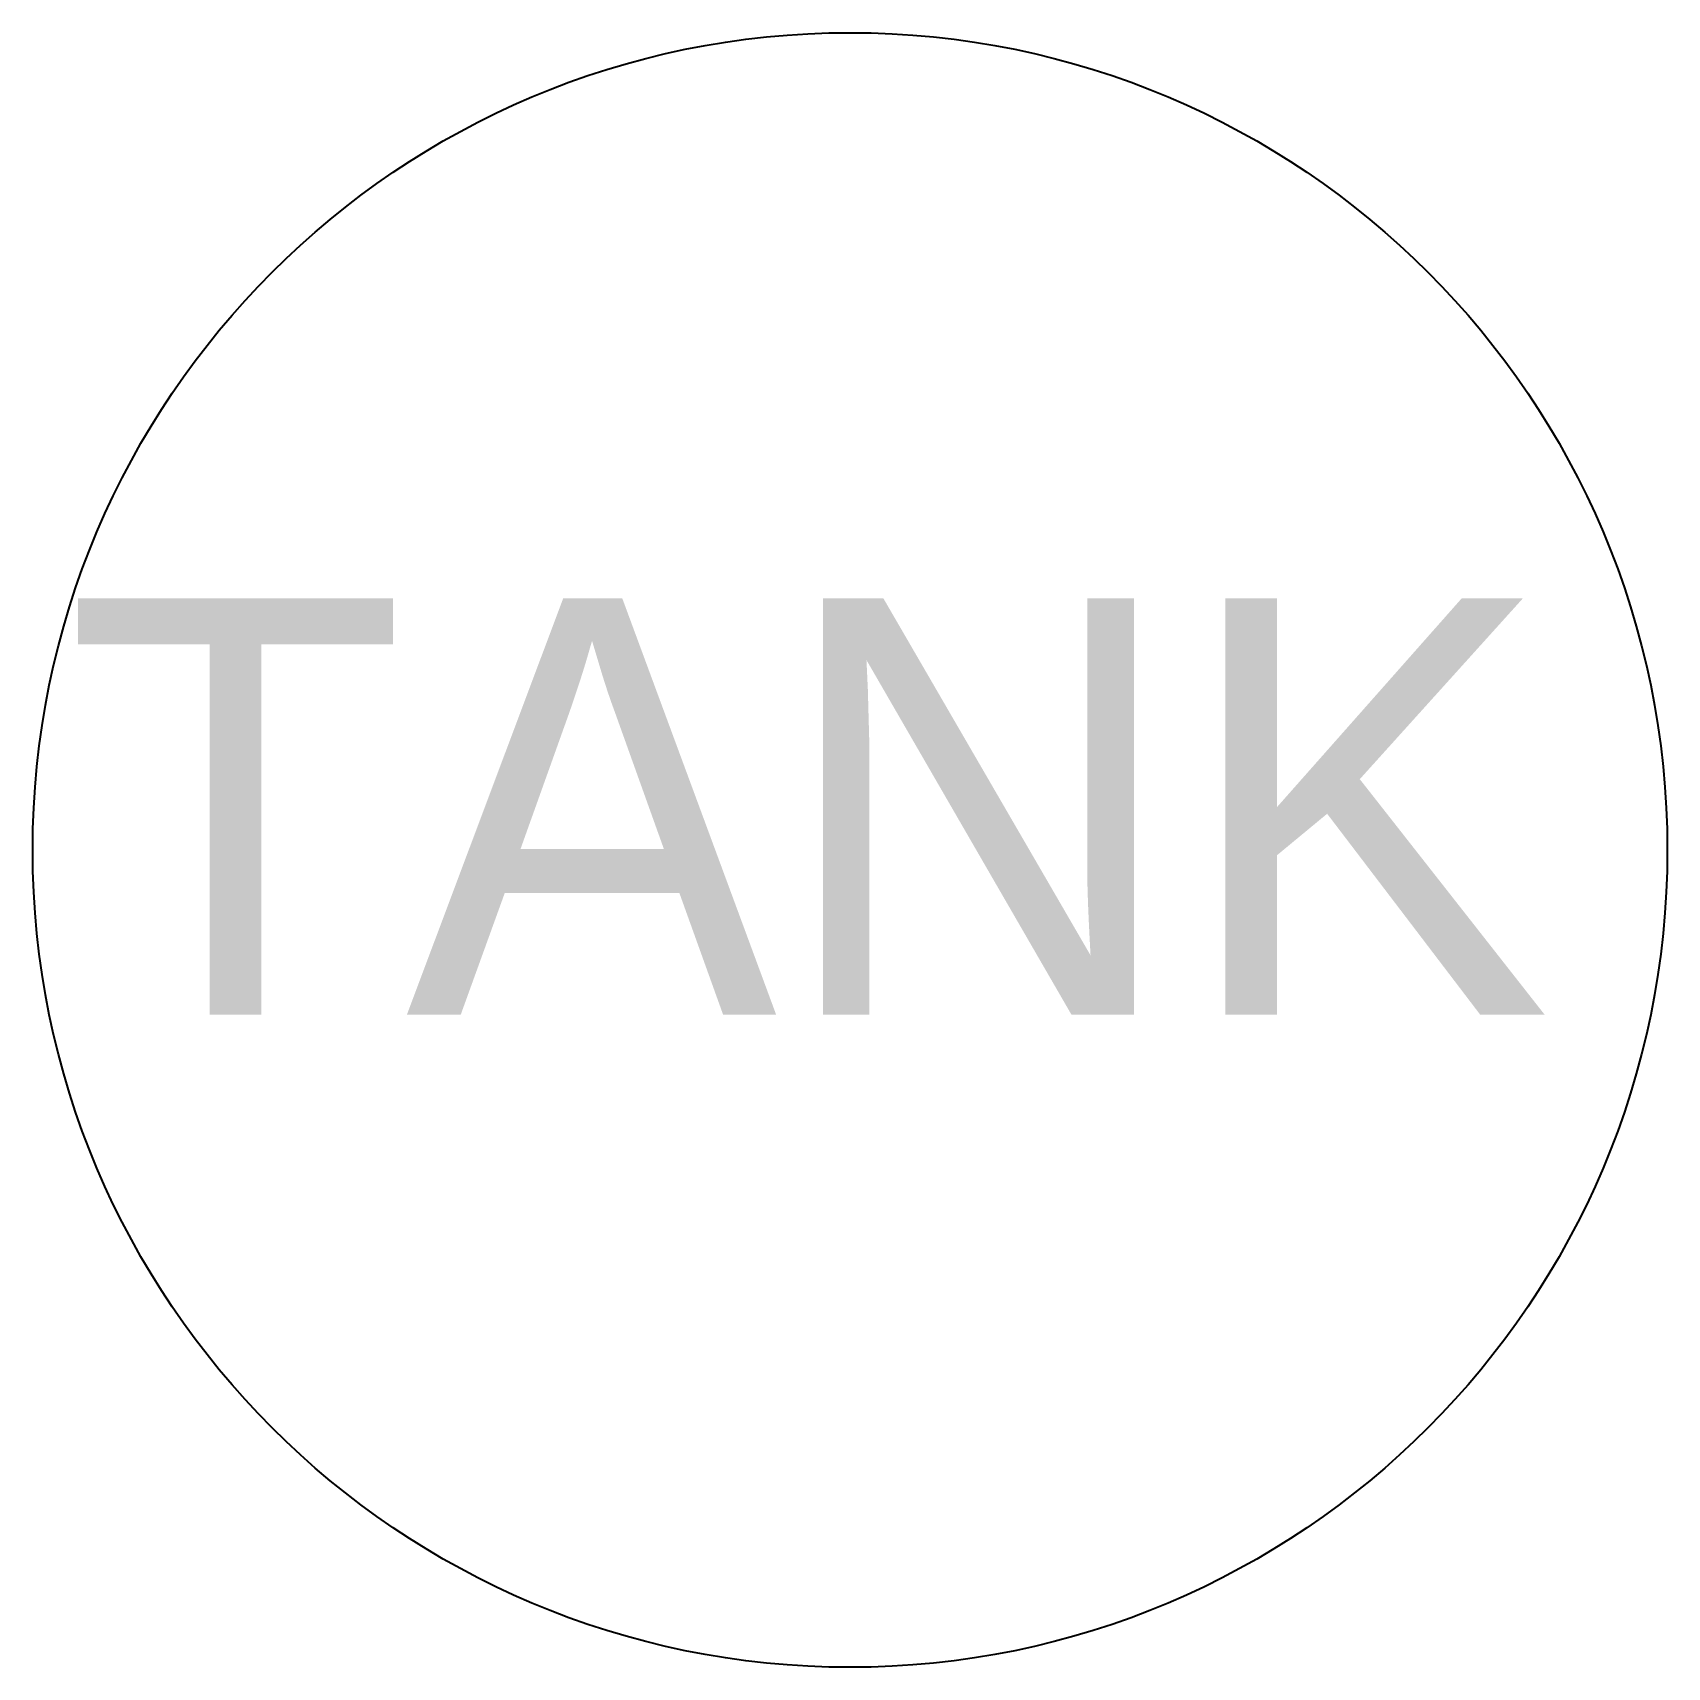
# Model space of a CAD drawing. Header units: feet. Extents: x -1.94 to 1.98, y -1.98 to 1.95.
import ezdxf

# ---------------------------------------------------------------- set-up
doc = ezdxf.new("R2010")
doc.units = ezdxf.units.FT
doc.header["$MEASUREMENT"] = 0

msp = doc.modelspace()

# ---------------------------------------------------------------- linework, layer by layer
msp.add_circle((0.0194, -0.0132), 1.9623)

# ---------------------------------------------------------------- texts
at = {"insert": (-1.864, 0.5912), "char_height": 1, "width": 2.728824, "attachment_point": 1}
msp.add_mtext('TANK', dxfattribs=at)

doc.saveas('drawing.dxf')
